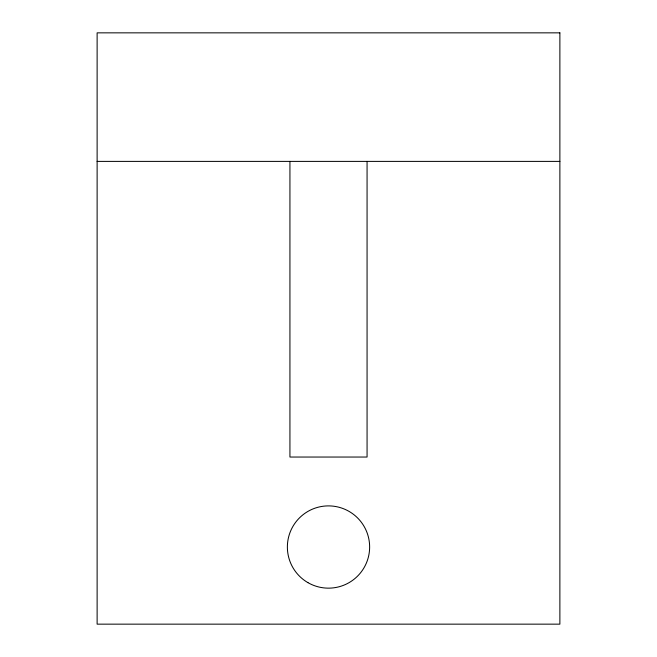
<?xml version="1.0" encoding="UTF-8"?>
<svg xmlns="http://www.w3.org/2000/svg" width="657" height="657" viewBox="0 0 657 657"><rect width="100%" height="100%" fill="white"/><g stroke="black" fill="none" stroke-linecap="round" stroke-linejoin="round"><path stroke-width="0.99" d="M97.121 161.392L559.879 161.392M367.066 161.392L367.066 457.042L289.934 457.042L289.934 161.392M559.879 32.85L97.121 32.85L97.121 624.15L559.879 624.15L559.879 32.85M307.936 582.644A41.136 41.136 0 0 0 369.636 547.026A41.136 41.136 0 0 0 307.936 511.401A41.136 41.136 0 0 0 307.936 582.644"/></g></svg>
